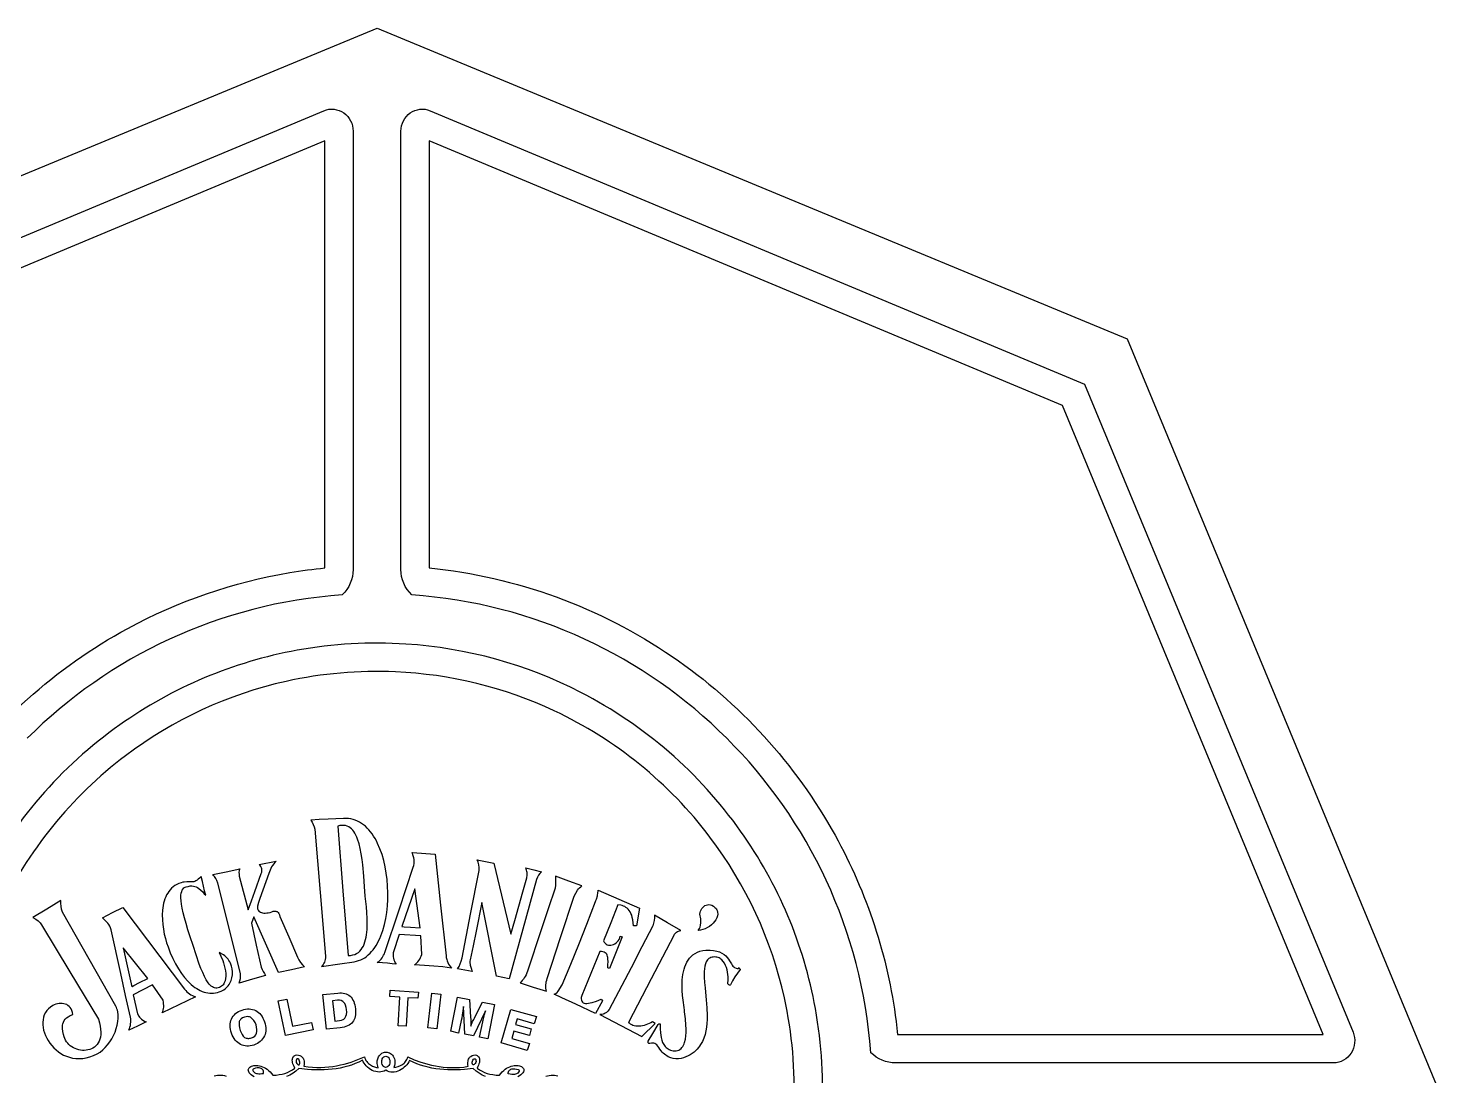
# Model space of a CAD drawing. Extents: x 0 to 300, y 0 to 300.
# Drawn here: x 100.7 to 300, y 151.8 to 300 of the extents above; entities that cross this region are included whole.
import ezdxf

# ---------------------------------------------------------------- set-up
doc = ezdxf.new("R2010")
doc.units = 0
doc.layers.add('Nível Padrão', color=18, linetype='CONTINUOUS')

msp = doc.modelspace()

# ---------------------------------------------------------------- linework, layer by layer
at = {"layer": 'Nível Padrão'}
for points in [[(43.93, 43.93), (43.17, 45.79), (0, 150), (43.93, 256.07), (150, 300), (256.07, 256.07), (300, 150), (256.07, 43.93), (150, 0), (43.93, 43.93)], [(140.62, 187.95), (140.81, 187.66), (140.97, 187.36), (141.1, 187.03), (141.2, 186.67), (141.96, 177.71), (142.73, 168.72), (142.72, 168.49), (142.69, 168.27), (142.64, 168.06), (142.58, 167.88), (142.5, 167.71), (142.4, 167.55), (142.28, 167.41), (142.15, 167.28), (144.73, 167.64), (146.78, 167.94), (147.1, 168), (147.4, 168.09), (147.7, 168.2), (147.98, 168.34), (148.26, 168.5), (148.52, 168.69), (148.77, 168.9), (149.01, 169.13), (149.24, 169.37), (149.46, 169.64), (149.67, 169.93), (149.86, 170.23), (150.05, 170.55), (150.22, 170.89), (150.39, 171.24), (150.54, 171.6), (150.81, 172.37), (151.04, 173.19), (151.23, 174.04), (151.37, 174.92), (151.47, 175.83), (151.52, 176.76), (151.53, 177.69), (151.5, 178.63), (151.43, 179.56), (151.31, 180.48), (151.15, 181.38), (150.95, 182.26), (150.71, 183.11), (150.42, 183.91), (150.09, 184.67), (149.91, 185.03), (149.72, 185.37), (149.52, 185.7), (149.31, 186.01), (149.09, 186.31), (148.85, 186.59), (148.61, 186.85), (148.36, 187.09), (148.09, 187.31), (147.82, 187.5), (147.53, 187.68), (147.24, 187.83), (146.93, 187.96), (146.62, 188.06), (146.29, 188.14), (145.95, 188.18), (145.61, 188.21), (145.25, 188.2), (143.07, 188.11), (141.81, 188.04), (140.62, 187.95)], [(144.46, 187.13), (145.19, 177.98), (145.91, 168.81), (146.26, 168.83), (146.57, 168.89), (146.86, 168.98), (147.12, 169.11), (147.36, 169.26), (147.57, 169.45), (147.76, 169.66), (147.92, 169.9), (148.07, 170.16), (148.19, 170.44), (148.3, 170.74), (148.39, 171.06), (148.46, 171.4), (148.52, 171.75), (148.59, 172.49), (148.61, 173.27), (148.6, 174.07), (148.55, 174.88), (148.49, 175.69), (148.34, 177.22), (148.23, 178.57), (148.12, 180.05), (147.98, 181.63), (147.88, 182.42), (147.77, 183.19), (147.63, 183.93), (147.46, 184.63), (147.26, 185.27), (147.14, 185.57), (147.01, 185.84), (146.88, 186.1), (146.73, 186.34), (146.56, 186.55), (146.39, 186.74), (146.2, 186.89), (146, 187.03), (145.78, 187.13), (145.55, 187.2), (145.3, 187.23), (145.04, 187.23), (144.76, 187.2), (144.46, 187.13)], [(154.96, 183.4), (158.23, 183.16), (158.99, 175.96), (159.76, 168.77), (159.8, 168.51), (159.85, 168.27), (159.92, 168.04), (160.01, 167.82), (160.12, 167.61), (160.24, 167.41), (160.38, 167.22), (160.54, 167.03), (159.3, 167.19), (158.03, 167.3), (156.7, 167.4), (155.29, 167.48), (155.47, 167.62), (155.64, 167.76), (155.78, 167.93), (155.92, 168.1), (156.04, 168.3), (156.15, 168.51), (156.24, 168.73), (156.33, 168.97), (156.2, 171.62), (153.14, 171.78), (152.28, 169.18), (152.27, 168.81), (152.28, 168.61), (152.32, 168.42), (152.38, 168.22), (152.46, 168.01), (152.58, 167.79), (152.73, 167.57), (152.12, 167.65), (151.47, 167.72), (150.77, 167.78), (150.04, 167.81), (150.24, 167.97), (150.41, 168.13), (150.57, 168.3), (150.71, 168.48), (150.83, 168.66), (150.94, 168.85), (151.04, 169.05), (151.12, 169.26), (153.14, 175.28), (155.13, 181.29), (155.22, 181.57), (155.26, 181.85), (155.27, 182.11), (155.25, 182.38), (155.2, 182.64), (155.13, 182.9), (154.96, 183.4)], [(126.77, 180.26), (128.69, 180.67), (130.62, 181.09), (130.56, 180.96), (130.52, 180.83), (130.48, 180.57), (130.49, 180.31), (130.53, 180.05), (131.77, 175.3), (132.24, 176.55), (132.72, 177.85), (133.63, 180.43), (133.7, 180.61), (133.73, 180.78), (133.73, 180.94), (133.71, 181.09), (133.65, 181.24), (133.58, 181.39), (133.47, 181.53), (133.34, 181.67), (135.74, 182.16), (135.56, 181.97), (135.39, 181.77), (135.24, 181.56), (135.1, 181.34), (134.98, 181.12), (134.87, 180.89), (134.78, 180.66), (134.71, 180.43), (133.84, 178.05), (133.43, 176.88), (133.25, 176.32), (133.1, 175.8), (133.08, 175.67), (133.08, 175.55), (133.1, 175.43), (133.15, 175.32), (133.21, 175.21), (133.29, 175.11), (133.4, 175.03), (133.52, 174.95), (133.66, 174.89), (133.82, 174.85), (134, 174.82), (134.19, 174.81), (134.4, 174.83), (134.62, 174.86), (134.87, 174.92), (135.12, 175.01), (135.3, 175.07), (135.45, 175.1), (135.59, 175.1), (135.71, 175.09), (135.81, 175.06), (135.9, 175.02), (135.98, 174.96), (136.04, 174.89), (136.14, 174.74), (136.2, 174.57), (136.28, 174.31), (137.52, 171.45), (138.76, 168.56), (138.96, 168.19), (139.19, 167.83), (139.46, 167.5), (139.75, 167.19), (137.93, 166.8), (136.07, 166.41), (132.6, 174.27), (132.23, 173.4), (132.93, 170.26), (133.63, 167.15), (133.77, 166.83), (133.91, 166.53), (134.08, 166.25), (134.25, 166), (132.39, 165.47), (130.53, 164.92), (130.62, 165.22), (130.68, 165.54), (130.71, 165.9), (130.7, 166.29), (127.47, 179.06), (127.35, 179.41), (127.2, 179.72), (127.02, 180), (126.9, 180.13), (126.77, 180.26)], [(164.18, 182.33), (165.32, 182.1), (166.5, 181.87), (168.94, 171.83), (169.49, 173.78), (170.05, 175.8), (170.61, 177.83), (171.17, 179.81), (171.21, 180.18), (171.21, 180.54), (171.2, 180.72), (171.16, 180.89), (171.11, 181.05), (171.04, 181.21), (172.16, 180.92), (173.28, 180.63), (173.04, 180.43), (172.84, 180.19), (172.67, 179.9), (172.53, 179.56), (168.69, 165.5), (166.91, 165.91), (164.84, 176.33), (164.01, 172.28), (163.58, 170.19), (163.15, 168.19), (163.13, 168.03), (163.13, 167.86), (163.18, 167.46), (163.29, 167.02), (163.44, 166.57), (162.4, 166.76), (161.37, 166.91), (161.6, 167.26), (161.78, 167.63), (161.92, 168.03), (162.03, 168.48), (163.23, 174.67), (164.43, 180.84), (164.43, 181.26), (164.38, 181.65), (164.3, 182), (164.18, 182.33)], [(125.12, 179.97), (124.92, 179.76), (124.73, 179.6), (124.55, 179.47), (124.39, 179.37), (124.23, 179.3), (124.08, 179.26), (123.93, 179.24), (123.78, 179.23), (123.13, 179.24), (122.75, 179.21), (122.54, 179.17), (122.31, 179.1), (121.99, 178.99), (121.7, 178.86), (121.43, 178.7), (121.19, 178.52), (120.96, 178.33), (120.75, 178.11), (120.57, 177.88), (120.4, 177.64), (120.25, 177.38), (120.12, 177.1), (120.01, 176.82), (119.91, 176.52), (119.83, 176.21), (119.76, 175.9), (119.67, 175.24), (119.64, 174.57), (119.65, 173.88), (119.7, 173.2), (119.8, 172.52), (119.92, 171.85), (120.08, 171.21), (120.25, 170.61), (120.45, 170.05), (120.77, 169.2), (121.13, 168.4), (121.51, 167.64), (121.91, 166.94), (122.34, 166.29), (122.79, 165.7), (123.26, 165.17), (123.74, 164.7), (123.99, 164.5), (124.24, 164.31), (124.5, 164.14), (124.75, 163.99), (125.01, 163.85), (125.28, 163.74), (125.54, 163.64), (125.81, 163.57), (126.07, 163.52), (126.34, 163.49), (126.61, 163.47), (126.88, 163.49), (127.16, 163.52), (127.43, 163.58), (127.7, 163.66), (127.97, 163.76), (128.17, 163.86), (128.36, 163.97), (128.53, 164.09), (128.69, 164.23), (128.83, 164.38), (128.97, 164.54), (129.09, 164.71), (129.19, 164.88), (129.29, 165.07), (129.37, 165.26), (129.49, 165.66), (129.55, 166.07), (129.56, 166.49), (129.52, 166.91), (129.42, 167.33), (129.27, 167.73), (129.17, 167.92), (129.06, 168.1), (128.94, 168.28), (128.8, 168.45), (128.65, 168.6), (128.48, 168.75), (128.3, 168.89), (128.11, 169.01), (127.9, 169.12), (127.68, 169.22), (127.93, 168.74), (128.19, 168.12), (128.31, 167.77), (128.41, 167.41), (128.5, 167.03), (128.57, 166.65), (128.61, 166.28), (128.62, 165.91), (128.59, 165.56), (128.52, 165.24), (128.4, 164.94), (128.32, 164.81), (128.23, 164.68), (128.13, 164.57), (128.01, 164.47), (127.87, 164.38), (127.72, 164.3), (127.55, 164.24), (127.37, 164.21), (127.21, 164.21), (127.04, 164.24), (126.88, 164.3), (126.73, 164.38), (126.57, 164.49), (126.43, 164.63), (126.28, 164.78), (126.14, 164.96), (125.86, 165.37), (125.6, 165.85), (125.35, 166.39), (125.1, 166.97), (124.87, 167.59), (124.42, 168.89), (124, 170.21), (123.59, 171.45), (123.27, 172.45), (123, 173.35), (122.78, 174.15), (122.6, 174.87), (122.47, 175.51), (122.37, 176.07), (122.3, 176.55), (122.28, 176.97), (122.28, 177.33), (122.31, 177.63), (122.38, 177.88), (122.46, 178.08), (122.57, 178.24), (122.7, 178.37), (122.85, 178.46), (123.01, 178.52), (123.3, 178.6), (123.57, 178.65), (123.82, 178.66), (124.05, 178.63), (124.26, 178.58), (124.45, 178.51), (124.63, 178.42), (124.8, 178.31), (125.09, 178.06), (125.35, 177.8), (125.57, 177.54), (125.78, 177.33), (125.68, 177.65), (125.6, 177.98), (125.45, 178.63), (125.3, 179.3), (125.12, 179.97)], [(170.22, 164.96), (172.1, 164.35), (173.98, 163.76), (173.93, 163.98), (173.89, 164.2), (173.88, 164.43), (173.88, 164.65), (173.9, 164.88), (173.94, 165.1), (173.99, 165.32), (174.06, 165.54), (175.95, 171.37), (177.86, 177.2), (178.09, 177.65), (178.34, 178.05), (178.49, 178.23), (178.64, 178.39), (178.8, 178.53), (178.98, 178.65), (177.12, 179.34), (175.26, 180.05), (175.25, 179.19), (175.23, 178.75), (175.18, 178.32), (174.19, 175.4), (173.22, 172.47), (171.29, 166.62), (171.19, 166.35), (171.08, 166.1), (170.96, 165.86), (170.83, 165.65), (170.69, 165.45), (170.54, 165.27), (170.38, 165.11), (170.22, 164.96)], [(153.52, 172.9), (153.86, 172.89), (154.75, 172.83), (156.08, 172.74), (155.34, 178.24), (153.52, 172.9)], [(175.05, 163.35), (175.19, 163.4), (175.33, 163.48), (175.46, 163.6), (175.6, 163.75), (175.73, 163.93), (175.87, 164.15), (176.17, 164.67), (177.42, 167.61), (178.56, 170.38), (179.68, 173.24), (180.88, 176.46), (180.96, 176.61), (181.03, 176.8), (181.16, 177.26), (181.24, 177.72), (181.26, 177.92), (181.25, 178.07), (187.12, 175.51), (186.67, 173.02), (186.26, 173.02), (186.22, 173.46), (186.17, 173.85), (186.1, 174.19), (186.01, 174.5), (185.91, 174.76), (185.79, 175), (185.66, 175.2), (185.52, 175.37), (185.36, 175.51), (185.2, 175.63), (185.02, 175.73), (184.84, 175.81), (184.66, 175.87), (184.46, 175.93), (184.06, 176), (183.04, 173.42), (182.04, 170.87), (182.13, 170.69), (182.25, 170.54), (182.39, 170.43), (182.54, 170.34), (182.71, 170.29), (182.89, 170.27), (183.08, 170.28), (183.26, 170.32), (183.45, 170.39), (183.63, 170.48), (183.8, 170.6), (183.96, 170.74), (184.11, 170.91), (184.23, 171.1), (184.33, 171.31), (184.4, 171.54), (184.68, 171.45), (182.87, 166.99), (182.74, 167.04), (182.62, 167.07), (182.65, 167.52), (182.67, 167.94), (182.66, 168.34), (182.64, 168.52), (182.6, 168.69), (182.55, 168.85), (182.48, 168.99), (182.38, 169.11), (182.26, 169.21), (182.12, 169.29), (181.94, 169.35), (181.74, 169.38), (181.5, 169.39), (180.22, 166.25), (178.94, 163.14), (178.89, 162.89), (178.88, 162.67), (178.91, 162.49), (178.96, 162.34), (179.05, 162.22), (179.17, 162.13), (179.31, 162.07), (179.49, 162.04), (179.69, 162.04), (179.91, 162.06), (180.16, 162.1), (180.43, 162.17), (181.03, 162.37), (181.71, 162.65), (181.87, 162.4), (180.88, 160.62), (178.11, 161.91), (176.12, 162.84), (175.05, 163.35)], [(101.35, 174.18), (101.74, 173.94), (102.09, 173.7), (102.24, 173.57), (102.37, 173.44), (102.47, 173.3), (102.55, 173.15), (106.58, 166.49), (110.61, 159.79), (110.75, 159.29), (110.86, 158.83), (110.92, 158.4), (110.94, 157.99), (110.93, 157.62), (110.88, 157.28), (110.81, 156.98), (110.7, 156.7), (110.57, 156.45), (110.42, 156.22), (110.24, 156.03), (110.05, 155.86), (109.83, 155.72), (109.61, 155.61), (109.37, 155.52), (109.12, 155.45), (108.87, 155.41), (108.61, 155.39), (108.34, 155.4), (108.08, 155.43), (107.82, 155.48), (107.56, 155.55), (107.32, 155.65), (107.08, 155.76), (106.85, 155.89), (106.63, 156.04), (106.43, 156.21), (106.26, 156.4), (106.1, 156.6), (105.96, 156.82), (105.85, 157.06), (105.77, 157.31), (105.68, 157.66), (105.59, 158.06), (105.53, 158.5), (105.52, 158.72), (105.54, 158.95), (105.58, 159.17), (105.65, 159.39), (105.75, 159.6), (105.9, 159.8), (106.09, 159.99), (106.33, 160.16), (106.62, 160.32), (106.97, 160.45), (106.93, 160.76), (106.85, 161.02), (106.75, 161.25), (106.62, 161.45), (106.47, 161.62), (106.3, 161.76), (106.12, 161.87), (105.92, 161.95), (105.71, 162), (105.5, 162.03), (105.27, 162.04), (105.05, 162.02), (104.82, 161.98), (104.6, 161.92), (104.37, 161.84), (104.16, 161.74), (103.83, 161.53), (103.54, 161.29), (103.3, 161.02), (103.11, 160.73), (102.95, 160.41), (102.84, 160.08), (102.77, 159.73), (102.74, 159.37), (102.74, 159.01), (102.78, 158.63), (102.86, 158.25), (102.97, 157.87), (103.12, 157.5), (103.29, 157.13), (103.5, 156.77), (103.74, 156.42), (104, 156.08), (104.29, 155.77), (104.61, 155.47), (104.95, 155.2), (105.31, 154.96), (105.69, 154.74), (106.1, 154.56), (106.52, 154.42), (106.96, 154.31), (107.42, 154.25), (107.89, 154.23), (108.38, 154.26), (108.88, 154.34), (109.39, 154.47), (109.91, 154.66), (110.44, 154.91), (110.84, 155.15), (111.22, 155.45), (111.57, 155.79), (111.91, 156.17), (112.22, 156.59), (112.5, 157.04), (112.74, 157.5), (112.96, 157.99), (113.13, 158.48), (113.26, 158.98), (113.35, 159.47), (113.4, 159.96), (113.39, 160.42), (113.33, 160.86), (113.28, 161.07), (113.22, 161.28), (113.14, 161.47), (113.05, 161.65), (105.53, 174.93), (105.4, 175.36), (105.32, 175.79), (105.29, 176.19), (105.28, 176.58), (103.31, 175.37), (101.35, 174.18)], [(111.19, 174.14), (112.62, 174.89), (114.08, 175.63), (122.8, 164.05), (122.96, 163.86), (123.13, 163.68), (123.31, 163.52), (123.49, 163.38), (123.69, 163.25), (123.89, 163.14), (124.11, 163.05), (124.33, 162.98), (121.98, 161.84), (119.62, 160.7), (119.7, 160.89), (119.77, 161.1), (119.81, 161.31), (119.84, 161.53), (119.84, 161.76), (119.83, 161.99), (119.8, 162.23), (119.74, 162.48), (118.26, 164.67), (115.53, 163.27), (116.15, 160.58), (116.32, 160.25), (116.43, 160.09), (116.56, 159.94), (116.71, 159.79), (116.89, 159.66), (117.1, 159.54), (117.35, 159.42), (116.13, 158.84), (114.91, 158.26), (114.99, 158.48), (115.06, 158.7), (115.12, 158.93), (115.16, 159.16), (115.18, 159.39), (115.19, 159.62), (115.18, 159.85), (115.16, 160.08), (114.45, 163.16), (113.76, 166.25), (112.39, 172.45), (112.31, 172.71), (112.21, 172.96), (112.08, 173.19), (111.93, 173.4), (111.76, 173.6), (111.58, 173.79), (111.19, 174.14)], [(195.39, 172.36), (195.49, 172.49), (195.58, 172.64), (195.68, 172.84), (195.76, 173.11), (195.81, 173.43), (195.81, 173.61), (195.8, 173.8), (195.77, 174.01), (195.72, 174.22), (195.68, 174.45), (195.67, 174.67), (195.69, 174.89), (195.74, 175.1), (195.82, 175.29), (195.93, 175.47), (196.05, 175.63), (196.2, 175.76), (196.36, 175.87), (196.54, 175.96), (196.73, 176), (196.93, 176.02), (197.14, 175.99), (197.35, 175.92), (197.57, 175.8), (197.79, 175.63), (197.89, 175.53), (197.97, 175.42), (198.04, 175.3), (198.1, 175.18), (198.16, 174.94), (198.17, 174.68), (198.13, 174.41), (198.04, 174.15), (197.91, 173.88), (197.74, 173.62), (197.53, 173.38), (197.29, 173.15), (197.02, 172.94), (196.73, 172.76), (196.42, 172.6), (196.09, 172.48), (195.74, 172.4), (195.39, 172.36)], [(189.23, 174.51), (189.22, 174.14), (189.19, 173.77), (189.11, 173.4), (188.98, 173.02), (187.46, 170.05), (185.92, 167.09), (182.82, 161.16), (182.63, 160.93), (182.45, 160.76), (182.28, 160.64), (182.12, 160.56), (181.96, 160.51), (181.81, 160.48), (181.5, 160.45), (187.45, 157.35), (189.31, 159.21), (188.94, 159.42), (188.73, 159.3), (188.5, 159.18), (188.27, 159.08), (188.02, 159), (187.78, 158.93), (187.53, 158.87), (187.29, 158.83), (187.05, 158.81), (186.82, 158.81), (186.6, 158.83), (186.38, 158.86), (186.19, 158.92), (186.01, 159), (185.85, 159.1), (185.71, 159.23), (185.59, 159.38), (188.8, 165.54), (192, 171.7), (192.07, 171.82), (192.16, 171.93), (192.25, 172.03), (192.37, 172.13), (192.5, 172.2), (192.63, 172.27), (192.79, 172.32), (192.95, 172.36), (191.09, 173.44), (189.23, 174.51)], [(115.32, 164.38), (115.38, 164.43), (115.62, 164.57), (116.41, 164.98), (117.6, 165.58), (114.12, 169.92), (115.32, 164.38)], [(188.32, 156.69), (189.01, 157.79), (189.77, 159.05), (189.82, 159.11), (189.87, 159.15), (189.93, 159.16), (189.98, 159.15), (190.02, 159.13), (190.05, 159.1), (190.06, 159.05), (190.06, 159.01), (190.05, 158.85), (190.04, 158.44), (190.07, 157.87), (190.11, 157.54), (190.17, 157.2), (190.26, 156.86), (190.39, 156.53), (190.55, 156.22), (190.76, 155.94), (190.88, 155.81), (191.01, 155.7), (191.15, 155.6), (191.31, 155.51), (191.48, 155.44), (191.67, 155.38), (191.87, 155.35), (192.08, 155.33), (192.3, 155.34), (192.5, 155.37), (192.68, 155.44), (192.84, 155.53), (192.99, 155.64), (193.12, 155.78), (193.23, 155.94), (193.33, 156.11), (193.42, 156.3), (193.49, 156.51), (193.6, 156.96), (193.67, 157.44), (193.7, 157.94), (193.71, 158.45), (193.69, 158.95), (193.61, 159.85), (193.49, 160.87), (193.47, 161.08), (193.42, 161.44), (193.28, 162.49), (193.21, 163.15), (193.16, 163.86), (193.14, 164.6), (193.17, 165.36), (193.2, 165.75), (193.25, 166.12), (193.32, 166.49), (193.41, 166.86), (193.52, 167.21), (193.65, 167.54), (193.8, 167.86), (193.98, 168.16), (194.18, 168.44), (194.42, 168.69), (194.68, 168.92), (194.98, 169.11), (195.31, 169.28), (195.67, 169.41), (196.07, 169.5), (196.51, 169.55), (197.09, 169.57), (197.6, 169.53), (198.05, 169.44), (198.44, 169.32), (198.78, 169.15), (199.07, 168.97), (199.31, 168.76), (199.52, 168.53), (199.7, 168.3), (199.86, 168.08), (200.11, 167.65), (200.22, 167.47), (200.33, 167.31), (200.44, 167.19), (200.56, 167.11), (200.79, 167.03), (200.95, 166.99), (201.06, 166.98), (201.13, 167), (201.17, 167.04), (201.18, 167.07), (201.18, 167.11), (201.23, 167.02), (201.29, 166.94), (201.34, 166.87), (201.35, 166.84), (201.34, 166.82), (200.96, 166.31), (200.6, 165.78), (200.27, 165.23), (199.98, 164.67), (199.94, 164.64), (199.89, 164.63), (199.83, 164.64), (199.76, 164.66), (199.65, 164.74), (199.62, 164.79), (199.61, 164.84), (199.63, 165.02), (199.65, 165.25), (199.65, 165.51), (199.64, 165.8), (199.61, 166.12), (199.56, 166.45), (199.49, 166.78), (199.4, 167.11), (199.28, 167.42), (199.13, 167.72), (198.95, 167.99), (198.74, 168.22), (198.62, 168.31), (198.5, 168.4), (198.36, 168.47), (198.22, 168.53), (198.06, 168.58), (197.9, 168.6), (197.73, 168.61), (197.54, 168.6), (197.37, 168.57), (197.21, 168.53), (197.07, 168.46), (196.94, 168.39), (196.83, 168.29), (196.73, 168.19), (196.64, 168.07), (196.56, 167.94), (196.43, 167.64), (196.34, 167.31), (196.29, 166.95), (196.26, 166.57), (196.25, 166.17), (196.27, 165.77), (196.33, 164.98), (196.41, 164.25), (196.47, 163.64), (196.54, 162.54), (196.62, 161.42), (196.67, 160.31), (196.67, 159.75), (196.65, 159.21), (196.6, 158.67), (196.51, 158.15), (196.39, 157.64), (196.23, 157.14), (196.02, 156.67), (195.76, 156.21), (195.61, 155.99), (195.44, 155.78), (195.26, 155.57), (195.06, 155.37), (194.84, 155.16), (194.58, 154.96), (194.3, 154.78), (194, 154.61), (193.67, 154.46), (193.34, 154.34), (192.99, 154.26), (192.63, 154.21), (192.26, 154.21), (191.9, 154.25), (191.53, 154.34), (191.17, 154.5), (190.99, 154.6), (190.82, 154.71), (190.65, 154.84), (190.48, 154.99), (190.32, 155.16), (190.16, 155.35), (190, 155.56), (189.85, 155.78), (189.71, 156), (189.56, 156.17), (189.42, 156.29), (189.28, 156.37), (189.15, 156.41), (189.02, 156.43), (188.9, 156.43), (188.79, 156.42), (188.6, 156.39), (188.52, 156.38), (188.45, 156.39), (188.4, 156.41), (188.36, 156.47), (188.33, 156.56), (188.32, 156.69)], [(142.85, 158.39), (142.36, 163.31), (144.46, 163.51), (144.72, 163.53), (144.97, 163.53), (145.2, 163.51), (145.43, 163.46), (145.64, 163.39), (145.84, 163.3), (146.02, 163.19), (146.2, 163.06), (146.35, 162.9), (146.48, 162.72), (146.6, 162.52), (146.7, 162.31), (146.78, 162.08), (146.85, 161.83), (146.91, 161.57), (146.94, 161.28), (146.97, 160.98), (146.97, 160.7), (146.95, 160.44), (146.91, 160.19), (146.85, 159.96), (146.76, 159.75), (146.66, 159.56), (146.53, 159.38), (146.39, 159.22), (146.23, 159.08), (146.04, 158.95), (145.83, 158.85), (145.6, 158.76), (145.35, 158.69), (145.08, 158.63), (144.79, 158.59), (142.85, 158.39)], [(152.98, 158.88), (153.23, 162.94), (151.82, 163.02), (151.86, 163.93), (155.87, 163.64), (155.79, 162.77), (154.38, 162.85), (154.1, 158.8), (152.98, 158.88)], [(157.2, 158.59), (157.77, 163.47), (159.01, 163.35), (158.44, 158.43), (157.2, 158.59)], [(137.06, 157.52), (136.03, 162.4), (137.27, 162.65), (138.06, 158.84), (140.74, 159.34), (140.99, 158.3), (137.06, 157.52)], [(144.05, 159.55), (144.71, 159.63), (144.97, 159.68), (145.2, 159.76), (145.29, 159.81), (145.37, 159.88), (145.44, 159.95), (145.5, 160.04), (145.56, 160.13), (145.61, 160.23), (145.68, 160.49), (145.71, 160.8), (145.7, 161.16), (145.63, 161.48), (145.55, 161.77), (145.45, 162.01), (145.33, 162.19), (145.16, 162.33), (144.94, 162.43), (144.69, 162.48), (144.42, 162.48), (143.72, 162.4), (144.05, 159.55)], [(160.42, 158.1), (161.37, 162.94), (163.07, 162.6), (163.23, 160.08), (163.27, 159.77), (163.27, 159.46), (163.27, 158.84), (163.52, 159.46), (163.6, 159.62), (163.69, 159.77), (163.78, 159.93), (163.85, 160.08), (164.93, 162.23), (166.62, 161.9), (165.67, 157.02), (164.51, 157.27), (164.97, 159.42), (164.98, 159.53), (165.01, 159.67), (165.09, 160.04), (165.14, 160.26), (165.2, 160.49), (165.34, 160.99), (163.64, 157.44), (162.4, 157.68), (162.24, 161.61), (162.14, 160.97), (162.09, 160.68), (162.03, 160.41), (161.97, 159.96), (161.91, 159.63), (161.54, 157.85), (160.42, 158.1)], [(129.42, 157.81), (129.34, 158.1), (129.28, 158.38), (129.24, 158.64), (129.23, 158.9), (129.24, 159.15), (129.28, 159.38), (129.34, 159.61), (129.42, 159.83), (129.54, 160.05), (129.67, 160.24), (129.83, 160.43), (130.01, 160.59), (130.2, 160.74), (130.42, 160.88), (130.65, 160.99), (130.91, 161.08), (131.17, 161.16), (131.42, 161.21), (131.68, 161.25), (131.92, 161.26), (132.16, 161.24), (132.4, 161.2), (132.63, 161.13), (132.85, 161.03), (133.06, 160.91), (133.25, 160.76), (133.43, 160.59), (133.59, 160.4), (133.74, 160.18), (133.87, 159.95), (133.99, 159.69), (134.09, 159.42), (134.17, 159.15), (134.23, 158.88), (134.27, 158.62), (134.29, 158.37), (134.28, 158.12), (134.25, 157.89), (134.18, 157.66), (134.09, 157.44), (133.97, 157.23), (133.83, 157.03), (133.68, 156.84), (133.5, 156.67), (133.3, 156.52), (133.09, 156.38), (132.85, 156.26), (132.6, 156.15), (132.34, 156.09), (132.08, 156.04), (131.83, 156.01), (131.59, 156.01), (131.35, 156.03), (131.12, 156.07), (130.91, 156.14), (130.7, 156.24), (130.49, 156.36), (130.3, 156.5), (130.12, 156.67), (129.95, 156.85), (129.8, 157.06), (129.66, 157.29), (129.53, 157.54), (129.42, 157.81)], [(130.66, 158.22), (130.77, 157.9), (130.92, 157.63), (131.09, 157.41), (131.28, 157.23), (131.5, 157.13), (131.62, 157.1), (131.74, 157.08), (131.87, 157.09), (132, 157.1), (132.13, 157.14), (132.27, 157.19), (132.39, 157.23), (132.5, 157.28), (132.7, 157.42), (132.86, 157.6), (132.97, 157.81), (133.01, 158.07), (133.01, 158.36), (132.97, 158.67), (132.89, 159.01), (132.75, 159.33), (132.59, 159.6), (132.4, 159.82), (132.19, 160), (132.09, 160.07), (131.98, 160.12), (131.86, 160.15), (131.74, 160.17), (131.49, 160.15), (131.24, 160.08), (131.11, 160.04), (131, 159.99), (130.79, 159.85), (130.71, 159.76), (130.63, 159.67), (130.57, 159.57), (130.53, 159.46), (130.5, 159.2), (130.5, 158.9), (130.56, 158.58), (130.66, 158.22)], [(167.57, 156.44), (168.94, 161.2), (172.53, 160.17), (172.24, 159.17), (169.84, 159.88), (169.6, 159.05), (171.79, 158.43), (171.54, 157.48), (169.35, 158.1), (169.06, 157.06), (171.54, 156.36), (171.25, 155.37), (167.57, 156.44)], [(138.97, 153.34), (139.04, 153.45), (139.07, 153.59), (139.08, 153.74), (139.05, 153.89), (139, 154.02), (138.93, 154.13), (138.85, 154.2), (138.81, 154.21), (138.76, 154.21), (138.71, 154.2), (138.67, 154.18), (138.61, 154.09), (138.56, 153.97), (138.55, 153.82), (138.58, 153.67), (138.66, 153.53), (138.71, 153.47), (138.78, 153.42), (138.87, 153.37), (138.97, 153.34)], [(151.2, 152.97), (151.09, 153.01), (151, 153.06), (150.92, 153.13), (150.85, 153.21), (150.75, 153.38), (150.7, 153.58), (150.67, 153.77), (150.68, 153.95), (150.71, 154.11), (150.75, 154.21), (150.84, 154.36), (150.96, 154.47), (151.1, 154.54), (151.24, 154.57), (151.39, 154.55), (151.53, 154.48), (151.65, 154.37), (151.74, 154.21), (151.81, 154), (151.83, 153.78), (151.81, 153.59), (151.75, 153.4), (151.66, 153.25), (151.53, 153.12), (151.38, 153.02), (151.2, 152.97)], [(163.56, 153.34), (163.49, 153.45), (163.46, 153.59), (163.47, 153.74), (163.5, 153.89), (163.56, 154.02), (163.63, 154.13), (163.72, 154.2), (163.76, 154.21), (163.81, 154.21), (163.85, 154.2), (163.89, 154.18), (163.96, 154.09), (163.99, 153.97), (164, 153.82), (163.96, 153.67), (163.88, 153.53), (163.82, 153.47), (163.75, 153.42), (163.66, 153.37), (163.56, 153.34)], [(133.96, 152.14), (133.97, 152.32), (133.94, 152.47), (133.89, 152.59), (133.81, 152.69), (133.71, 152.77), (133.6, 152.84), (133.47, 152.88), (133.34, 152.91), (133.06, 152.92), (132.8, 152.88), (132.58, 152.79), (132.49, 152.74), (132.44, 152.68), (132.43, 152.65), (132.45, 152.56), (132.51, 152.43), (132.63, 152.3), (132.71, 152.24), (132.82, 152.19), (132.94, 152.14), (133.09, 152.11), (133.27, 152.09), (133.47, 152.08), (133.7, 152.1), (133.96, 152.14)], [(168.56, 152.06), (168.56, 152.23), (168.58, 152.37), (168.64, 152.49), (168.72, 152.59), (168.81, 152.66), (168.93, 152.72), (169.05, 152.76), (169.19, 152.79), (169.47, 152.8), (169.73, 152.75), (169.95, 152.67), (170.03, 152.62), (170.09, 152.56), (170.1, 152.52), (170.08, 152.43), (170.02, 152.31), (169.9, 152.19), (169.82, 152.13), (169.71, 152.07), (169.59, 152.03), (169.44, 152), (169.26, 151.98), (169.06, 151.99), (168.83, 152.01), (168.56, 152.06)]]:
    msp.add_lwpolyline(points, close=True, dxfattribs=at)
msp.add_lwpolyline([(49.98, 249.66), (142.49, 288.33), (142.85, 288.45), (143.21, 288.52), (143.57, 288.55), (143.93, 288.54), (144.29, 288.47), (144.64, 288.37), (144.98, 288.22), (145.3, 288.02), (145.59, 287.79), (145.85, 287.52), (146.08, 287.23), (146.27, 286.91), (146.42, 286.56), (146.53, 286.2), (146.59, 285.83), (146.62, 285.45), (146.62, 223.43, -0.204006), (145.08, 219.83), (143.46, 219.7), (141.85, 219.53), (140.25, 219.32), (138.66, 219.08), (137.09, 218.81), (135.52, 218.5), (133.97, 218.15), (132.43, 217.77), (130.91, 217.36), (129.4, 216.91), (127.9, 216.44), (126.42, 215.92), (124.95, 215.38), (123.5, 214.81), (122.07, 214.2), (120.65, 213.56), (119.25, 212.9), (117.86, 212.2), (116.5, 211.47), (115.15, 210.72), (113.82, 209.93), (112.51, 209.12), (111.22, 208.28), (109.95, 207.41), (108.7, 206.52), (107.47, 205.6), (106.26, 204.65), (105.07, 203.68), (103.91, 202.68), (102.76, 201.66), (101.64, 200.61), (100.55, 199.54)], format="xyb", dxfattribs=at)
for points in [[(219.82, 155.07), (219.68, 156.69), (219.51, 158.3), (219.31, 159.89), (219.06, 161.48), (218.78, 163.05), (218.47, 164.62), (218.12, 166.17), (217.74, 167.7), (217.33, 169.23), (216.88, 170.74), (216.4, 172.23), (215.88, 173.71), (215.34, 175.18), (214.76, 176.62), (214.15, 178.06), (213.51, 179.47), (212.84, 180.87), (212.14, 182.25), (211.41, 183.62), (210.66, 184.96), (209.87, 186.29), (209.05, 187.6), (208.21, 188.89), (207.34, 190.16), (206.45, 191.41), (205.52, 192.64), (204.57, 193.84), (203.6, 195.03), (202.6, 196.19), (201.57, 197.33), (200.52, 198.45), (199.45, 199.55), (198.35, 200.62), (197.23, 201.67), (196.09, 202.69), (194.92, 203.69), (193.73, 204.66), (192.53, 205.61), (191.3, 206.53), (190.05, 207.42), (188.77, 208.29), (187.48, 209.13), (186.17, 209.94), (184.84, 210.73), (183.5, 211.48), (182.13, 212.21), (180.75, 212.9), (179.35, 213.57), (177.93, 214.21), (176.49, 214.81), (175.04, 215.39), (173.58, 215.93), (172.1, 216.44), (170.6, 216.92), (169.09, 217.37), (167.56, 217.78), (166.03, 218.16), (164.48, 218.5), (162.91, 218.81), (161.34, 219.09), (159.75, 219.33), (158.15, 219.53), (156.54, 219.7), (154.92, 219.83, -0.203998), (153.38, 223.43), (153.38, 285.45), (153.41, 285.83), (153.47, 286.2), (153.58, 286.56), (153.73, 286.91), (153.92, 287.23), (154.15, 287.52), (154.41, 287.79), (154.71, 288.02), (155.02, 288.22), (155.36, 288.37), (155.71, 288.47), (156.07, 288.54), (156.43, 288.55), (156.79, 288.52), (157.15, 288.45), (157.51, 288.33), (250.02, 249.66), (288.01, 157.95), (288.13, 157.58), (288.21, 157.21), (288.25, 156.83), (288.24, 156.45), (288.18, 156.07), (288.08, 155.71), (287.94, 155.35), (287.75, 155.02), (287.53, 154.71), (287.27, 154.43), (286.98, 154.19), (286.67, 153.99), (286.34, 153.83), (285.99, 153.72), (285.62, 153.64), (285.25, 153.62), (223.34, 153.62, -0.197481), (219.82, 155.07)], [(76.39, 157.62, -0.12671), (89.12, 192.07, -0.117517), (114.75, 215.08, -0.082896), (137.69, 222.98, -0.016861), (142.62, 223.64), (142.62, 284.04), (53.05, 246.6), (16.19, 157.62), (76.39, 157.62)], [(223.61, 157.62), (283.81, 157.62), (246.95, 246.6), (157.38, 284.04), (157.38, 223.64, -0.126175), (191.75, 211.1, -0.116618), (214.77, 185.82, -0.094986), (223.4, 159.49, -0.006378), (223.61, 157.62)], [(87, 150, 0.054318), (88.47, 136.39, 0.101067), (98.67, 113.47, 0.119297), (121.17, 93.97, 0.103493), (145.91, 87.13, 0.060839), (161.31, 88.01, 0.109943), (186.41, 98.58, 0.119927), (206.03, 121.17, 0.103493), (212.87, 145.91, 0.060839), (211.99, 161.31, 0.109943), (201.42, 186.41, 0.119927), (178.83, 206.03, 0.103493), (154.09, 212.87, 0.060839), (138.69, 211.99, 0.109877), (113.61, 201.43, 0.120973), (93.86, 178.61, 0.096754), (87.24, 155.52, 0.021823), (87, 150)], [(91, 150, 0.071455), (93.36, 133.41, 0.091783), (103.02, 114.31, 0.120741), (124.93, 96.58, 0.099438), (147.4, 91.06, 0.065578), (162.84, 92.4, 0.107818), (185.57, 102.92, 0.121394), (203.42, 124.93, 0.099438), (208.94, 147.4, 0.065578), (207.6, 162.84, 0.107818), (197.08, 185.57, 0.121394), (175.07, 203.42, 0.099438), (152.6, 208.94, 0.065573), (137.16, 207.6, 0.107758), (114.44, 197.08, 0.122408), (96.48, 174.87, 0.099256), (91.05, 152.42, 0.010199), (91, 150)]]:
    msp.add_lwpolyline(points, format="xyb", close=True, dxfattribs=at)
for points in [[(132.64, 151.66), (132.41, 151.8), (132.21, 151.95), (132.06, 152.09), (131.94, 152.23), (131.86, 152.37), (131.82, 152.5), (131.8, 152.62), (131.82, 152.73), (131.86, 152.84), (131.93, 152.94), (132.02, 153.02), (132.14, 153.09), (132.27, 153.16), (132.42, 153.2), (132.59, 153.24), (132.77, 153.25), (132.96, 153.26), (133.16, 153.24), (133.37, 153.2), (133.58, 153.15), (133.8, 153.08), (134.02, 152.98), (134.24, 152.86), (134.45, 152.72), (134.66, 152.55), (134.87, 152.36), (135.06, 152.14), (135.25, 151.9), (135.73, 151.91), (136.18, 151.96), (136.59, 152.04), (136.97, 152.14), (137.34, 152.28), (137.69, 152.45), (138.04, 152.66), (138.39, 152.89), (138.27, 153.11), (138.18, 153.31), (138.11, 153.5), (138.06, 153.68), (138.03, 153.84), (138.02, 153.99), (138.03, 154.13), (138.06, 154.25), (138.1, 154.36), (138.15, 154.46), (138.22, 154.54), (138.3, 154.61), (138.38, 154.67), (138.47, 154.71), (138.67, 154.75), (138.88, 154.74), (139.09, 154.68), (139.29, 154.56), (139.38, 154.49), (139.46, 154.39), (139.54, 154.29), (139.6, 154.17), (139.65, 154.04), (139.69, 153.89), (139.71, 153.73), (139.71, 153.56), (139.7, 153.38), (139.67, 153.18), (140.28, 153.08), (140.89, 153.01), (141.48, 152.98), (142.06, 152.98), (142.64, 153), (143.2, 153.05), (143.75, 153.12), (144.29, 153.21), (144.82, 153.33), (145.34, 153.45), (145.85, 153.6), (146.34, 153.75), (147.31, 154.09), (148.23, 154.46), (148.28, 154.28), (148.36, 154.11), (148.44, 153.95), (148.55, 153.81), (148.66, 153.67), (148.79, 153.55), (149.06, 153.34), (149.35, 153.17), (149.64, 153.05), (149.92, 152.97), (150.17, 152.93), (150.1, 153.14), (150.06, 153.35), (150.03, 153.54), (150.02, 153.72), (150.03, 153.9), (150.06, 154.06), (150.1, 154.22), (150.15, 154.36), (150.22, 154.49), (150.3, 154.61), (150.48, 154.82), (150.69, 154.98), (150.91, 155.08), (151.08, 155.13), (151.25, 155.15), (151.42, 155.14), (151.59, 155.1), (151.75, 155.05), (151.9, 154.96), (152.05, 154.85), (152.18, 154.72), (152.29, 154.57), (152.38, 154.4), (152.46, 154.2), (152.5, 153.99), (152.52, 153.76), (152.5, 153.51), (152.45, 153.25), (152.36, 152.97), (152.68, 153.04), (153, 153.13), (153.3, 153.24), (153.58, 153.39), (153.84, 153.58), (153.95, 153.69), (154.05, 153.81), (154.14, 153.95), (154.22, 154.11), (154.29, 154.27), (154.34, 154.46), (155.25, 154.08), (156.2, 153.74), (156.7, 153.58), (157.2, 153.43), (157.72, 153.3), (158.25, 153.19), (158.79, 153.1), (159.34, 153.03), (159.91, 152.98), (160.48, 152.95), (161.07, 152.95), (161.67, 152.98), (162.28, 153.04), (162.9, 153.14), (162.86, 153.34), (162.85, 153.53), (162.85, 153.7), (162.87, 153.86), (162.9, 154.01), (162.95, 154.15), (163.01, 154.27), (163.08, 154.38), (163.16, 154.47), (163.25, 154.55), (163.45, 154.67), (163.65, 154.74), (163.86, 154.75), (164.06, 154.71), (164.15, 154.66), (164.23, 154.61), (164.31, 154.54), (164.38, 154.46), (164.43, 154.36), (164.47, 154.25), (164.5, 154.13), (164.51, 153.99), (164.5, 153.84), (164.47, 153.68), (164.42, 153.5), (164.35, 153.31), (164.26, 153.11), (164.14, 152.89), (164.49, 152.66), (164.85, 152.45), (165.21, 152.28), (165.58, 152.14), (165.97, 152.04), (166.38, 151.96), (166.83, 151.91), (167.32, 151.9), (167.51, 152.14), (167.7, 152.36), (167.91, 152.55), (168.12, 152.72), (168.33, 152.86), (168.55, 152.98), (168.77, 153.08), (168.99, 153.15), (169.2, 153.2), (169.41, 153.24), (169.61, 153.26), (169.8, 153.25), (169.98, 153.24), (170.15, 153.2), (170.3, 153.16), (170.43, 153.09), (170.54, 153.02), (170.63, 152.94), (170.7, 152.84), (170.74, 152.73), (170.75, 152.62), (170.74, 152.5), (170.69, 152.37), (170.61, 152.23), (170.49, 152.09), (170.33, 151.95), (170.14, 151.8), (169.9, 151.66)], [(165.36, 151.7), (164.89, 151.9), (164.43, 152.16), (164, 152.46), (163.6, 152.81), (162.39, 152.69), (161.79, 152.65), (161.2, 152.63), (160.61, 152.63), (160.03, 152.64), (159.45, 152.67), (158.88, 152.72), (158.32, 152.79), (157.76, 152.88), (157.21, 153), (156.67, 153.14), (156.14, 153.3), (155.62, 153.49), (155.1, 153.71), (154.59, 153.96), (154.49, 153.76), (154.36, 153.56), (154.21, 153.36), (154.04, 153.17), (153.85, 153), (153.64, 152.83), (153.41, 152.68), (153.18, 152.55), (152.94, 152.45), (152.69, 152.37), (152.44, 152.31), (152.19, 152.29), (151.94, 152.31), (151.7, 152.36), (151.47, 152.46), (151.24, 152.6), (151.02, 152.47), (150.79, 152.39), (150.55, 152.34), (150.3, 152.32), (150.06, 152.34), (149.81, 152.39), (149.56, 152.47), (149.33, 152.57), (149.1, 152.7), (148.88, 152.84), (148.67, 153.01), (148.48, 153.19), (148.31, 153.38), (148.16, 153.58), (148.04, 153.79), (147.94, 154), (147.43, 153.75), (146.91, 153.52), (146.39, 153.32), (145.86, 153.15), (145.32, 153.01), (144.78, 152.89), (144.22, 152.8), (143.66, 152.72), (143.1, 152.67), (142.52, 152.64), (141.94, 152.63), (141.35, 152.63), (140.75, 152.65), (140.15, 152.69), (138.93, 152.81), (138.54, 152.46), (138.12, 152.16), (137.67, 151.9), (137.19, 151.7)], [(126.97, 151.79), (127.19, 151.85), (127.43, 151.89), (127.67, 151.91), (127.92, 151.9), (128.18, 151.88), (128.43, 151.83), (128.68, 151.75)], [(173.85, 151.73), (174.1, 151.81), (174.35, 151.86), (174.61, 151.88), (174.86, 151.89), (175.1, 151.87), (175.34, 151.83), (175.56, 151.78)]]:
    msp.add_lwpolyline(points, dxfattribs=at)

doc.saveas('drawing.dxf')
